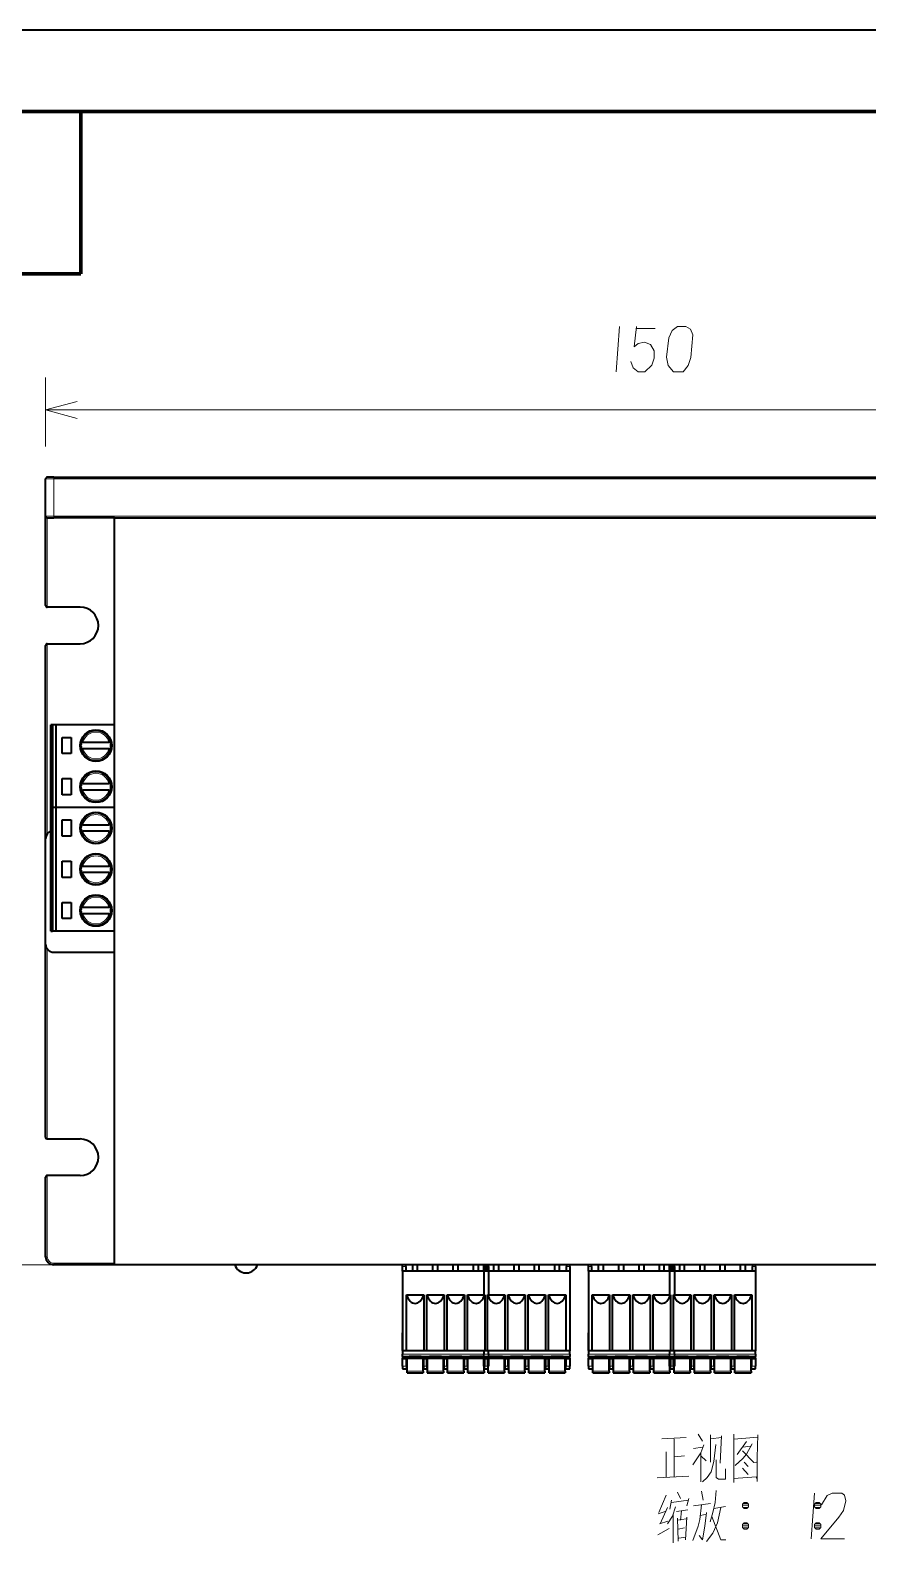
# Model space of a CAD drawing. Extents: x 0 to 297, y 0 to 210.
# Drawn here: x 71.9 to 123.5, y 116.9 to 210 of the extents above; entities that cross this region are included whole.
import ezdxf

# ---------------------------------------------------------------- set-up
doc = ezdxf.new("R2010")
doc.units = 0

msp = doc.modelspace()

# ---------------------------------------------------------------- linework, layer by layer
at = {"color": 7, "lineweight": 35}
for p, q in [((297, 210), (0, 210)), ((73.324, 182.471), (147.324, 182.471)), ((77.074, 133.971), (77.074, 179.971)), ((77.074, 179.971), (143.574, 179.971)), ((143.574, 133.971), (77.074, 133.971))]:
    msp.add_line(p, q, dxfattribs=at)
at = {"color": 7, "lineweight": 70}
for p, q in [((292, 205), (25, 205)), ((75, 195), (25, 195))]:
    msp.add_line(p, q, dxfattribs=at)
at = {"color": 7, "lineweight": 70, "ltscale": 0.25}
msp.add_line((75, 205), (75, 195), dxfattribs=at)
at = {"color": 7, "lineweight": 13, "ltscale": 0.106078}
msp.add_line((72.824, 184.371), (72.824, 188.614), dxfattribs=at)
at = {"color": 7, "lineweight": 13}
for p, q in [((72.824, 186.614), (147.824, 186.614)), ((147.324, 182.371), (73.324, 182.371)), ((73.324, 180.071), (147.324, 180.071)), ((75.074, 133.971), (39.186, 133.971)), ((75.074, 133.971), (49.775, 133.971))]:
    msp.add_line(p, q, dxfattribs=at)
at = {"color": 7, "lineweight": 35, "ltscale": 0.0575}
msp.add_line((72.824, 180.071), (72.824, 182.371), dxfattribs=at)
at = {"color": 7, "lineweight": 13, "ltscale": 0.0125}
for p, q in [((72.824, 182.371), (73.324, 182.371)), ((73.324, 180.071), (72.824, 180.071))]:
    msp.add_line(p, q, dxfattribs=at)
at = {"color": 7, "lineweight": 35, "ltscale": 0.01}
for p, q in [((73.324, 182.471), (72.924, 182.471)), ((72.924, 179.971), (73.324, 179.971)), ((95.437, 133.571), (95.437, 133.971)), ((95.737, 133.571), (95.737, 133.971)), ((96.687, 133.571), (96.687, 133.971)), ((96.987, 133.571), (96.987, 133.971)), ((97.937, 133.571), (97.937, 133.971)), ((98.237, 133.571), (98.237, 133.971)), ((99.187, 133.571), (99.187, 133.971)), ((99.487, 133.571), (99.487, 133.971)), ((100.437, 133.571), (100.437, 133.971)), ((100.737, 133.571), (100.737, 133.971)), ((101.687, 133.571), (101.687, 133.971)), ((101.987, 133.571), (101.987, 133.971)), ((102.937, 133.571), (102.937, 133.971)), ((103.237, 133.571), (103.237, 133.971)), ((104.187, 133.571), (104.187, 133.971)), ((104.487, 133.571), (104.487, 133.971)), ((106.887, 133.571), (106.887, 133.971)), ((107.187, 133.571), (107.187, 133.971)), ((108.137, 133.571), (108.137, 133.971)), ((108.437, 133.571), (108.437, 133.971)), ((109.387, 133.571), (109.387, 133.971)), ((109.687, 133.571), (109.687, 133.971)), ((110.637, 133.571), (110.637, 133.971)), ((110.937, 133.571), (110.937, 133.971)), ((111.887, 133.571), (111.887, 133.971)), ((112.187, 133.571), (112.187, 133.971)), ((113.137, 133.571), (113.137, 133.971)), ((113.437, 133.571), (113.437, 133.971)), ((114.387, 133.571), (114.387, 133.971)), ((114.687, 133.571), (114.687, 133.971)), ((115.637, 133.571), (115.637, 133.971)), ((115.937, 133.571), (115.937, 133.971))]:
    msp.add_line(p, q, dxfattribs=at)
at = {"color": 7, "lineweight": 13, "ltscale": 0.0025}
for p, q in [((73.324, 182.371), (73.324, 182.471)), ((73.324, 179.971), (73.324, 180.071)), ((72.924, 134.471), (72.824, 134.471)), ((73.324, 134.071), (73.324, 133.971))]:
    msp.add_line(p, q, dxfattribs=at)
at = {"color": 7, "lineweight": 13, "ltscale": 0.0575}
msp.add_line((73.324, 182.371), (73.324, 180.071), dxfattribs=at)
at = {"color": 7, "lineweight": 35, "ltscale": 0.1375}
msp.add_line((72.824, 174.571), (72.824, 180.071), dxfattribs=at)
at = {"color": 7, "lineweight": 13, "ltscale": 0.1375}
msp.add_line((72.924, 179.971), (72.924, 174.471), dxfattribs=at)
at = {"color": 7, "lineweight": 35, "ltscale": 0.09375}
for p, q in [((77.074, 179.971), (73.324, 179.971)), ((73.324, 153.221), (77.074, 153.221)), ((77.074, 133.971), (73.324, 133.971))]:
    msp.add_line(p, q, dxfattribs=at)
at = {"color": 7, "lineweight": 35, "ltscale": 0.050625}
for p, q in [((74.949, 174.471), (72.924, 174.471)), ((72.924, 172.221), (74.949, 172.221)), ((72.924, 141.721), (74.949, 141.721)), ((74.949, 139.471), (72.924, 139.471))]:
    msp.add_line(p, q, dxfattribs=at)
at = {"color": 7, "lineweight": 35, "ltscale": 0.2975}
for p, q in [((72.824, 160.221), (72.824, 172.121)), ((72.824, 141.821), (72.824, 153.721))]:
    msp.add_line(p, q, dxfattribs=at)
at = {"color": 7, "lineweight": 13, "ltscale": 0.2925}
for p, q in [((72.924, 172.221), (72.924, 160.521)), ((72.924, 153.421), (72.924, 141.721))]:
    msp.add_line(p, q, dxfattribs=at)
at = {"color": 7, "lineweight": 35, "ltscale": 0.000127792}
for p, q in [((73.151, 167.221), (73.146, 167.221)), ((73.146, 162.141), (73.151, 162.141)), ((73.151, 162.141), (73.146, 162.141)), ((73.146, 154.521), (73.151, 154.521))]:
    msp.add_line(p, q, dxfattribs=at)
at = {"color": 7, "lineweight": 35, "ltscale": 0.127}
for p, q in [((73.146, 162.141), (73.146, 167.221)), ((73.151, 162.141), (73.151, 167.221)), ((73.176, 162.141), (73.176, 167.221)), ((73.207, 167.221), (73.207, 162.141)), ((73.243, 167.221), (73.243, 162.141)), ((73.447, 167.221), (73.447, 162.141))]:
    msp.add_line(p, q, dxfattribs=at)
at = {"color": 7, "lineweight": 35, "ltscale": 0.000639153}
for p, q in [((73.176, 167.221), (73.151, 167.221)), ((73.151, 162.141), (73.176, 162.141)), ((73.176, 162.141), (73.151, 162.141)), ((73.151, 154.521), (73.176, 154.521))]:
    msp.add_line(p, q, dxfattribs=at)
at = {"color": 7, "lineweight": 35, "ltscale": 0.000766754}
for p, q in [((73.207, 167.221), (73.176, 167.221)), ((73.176, 162.141), (73.207, 162.141)), ((73.207, 162.141), (73.176, 162.141)), ((73.176, 154.521), (73.207, 154.521))]:
    msp.add_line(p, q, dxfattribs=at)
at = {"color": 7, "lineweight": 35, "ltscale": 0.000894737}
for p, q in [((73.243, 167.221), (73.207, 167.221)), ((73.207, 162.141), (73.243, 162.141)), ((73.243, 162.141), (73.207, 162.141)), ((73.207, 154.521), (73.243, 154.521))]:
    msp.add_line(p, q, dxfattribs=at)
at = {"color": 7, "lineweight": 35, "ltscale": 0.005113}
for p, q in [((73.447, 167.221), (73.243, 167.221)), ((73.447, 162.141), (73.243, 162.141)), ((73.447, 162.141), (73.243, 162.141)), ((73.447, 154.521), (73.243, 154.521))]:
    msp.add_line(p, q, dxfattribs=at)
at = {"color": 7, "lineweight": 35, "ltscale": 0.090669}
for p, q in [((77.074, 167.221), (73.447, 167.221)), ((77.074, 162.141), (73.447, 162.141)), ((77.074, 162.141), (73.447, 162.141)), ((77.074, 154.521), (73.447, 154.521))]:
    msp.add_line(p, q, dxfattribs=at)
at = {"color": 7, "lineweight": 35, "ltscale": 0.025}
for p, q in [((73.841, 165.451), (73.841, 166.451)), ((74.393, 166.451), (74.393, 165.451)), ((73.841, 162.911), (73.841, 163.911)), ((74.393, 163.911), (74.393, 162.911)), ((73.841, 160.371), (73.841, 161.371)), ((74.393, 161.371), (74.393, 160.371)), ((73.841, 157.831), (73.841, 158.831)), ((74.393, 158.831), (74.393, 157.831)), ((73.841, 155.291), (73.841, 156.291)), ((74.393, 156.291), (74.393, 155.291)), ((95.087, 127.321), (96.087, 127.321)), ((96.337, 127.321), (97.337, 127.321)), ((97.587, 127.321), (98.587, 127.321)), ((98.837, 127.321), (99.837, 127.321)), ((100.087, 127.321), (101.087, 127.321)), ((101.337, 127.321), (102.337, 127.321)), ((102.587, 127.321), (103.587, 127.321)), ((103.837, 127.321), (104.837, 127.321)), ((106.537, 127.321), (107.537, 127.321)), ((107.787, 127.321), (108.787, 127.321)), ((109.037, 127.321), (110.037, 127.321)), ((110.287, 127.321), (111.287, 127.321)), ((111.537, 127.321), (112.537, 127.321)), ((112.787, 127.321), (113.787, 127.321)), ((114.037, 127.321), (115.037, 127.321)), ((115.287, 127.321), (116.287, 127.321))]:
    msp.add_line(p, q, dxfattribs=at)
at = {"color": 7, "lineweight": 35, "ltscale": 0.013804}
for p, q in [((73.841, 166.451), (74.393, 166.451)), ((74.393, 165.451), (73.841, 165.451)), ((73.841, 163.911), (74.393, 163.911)), ((74.393, 162.911), (73.841, 162.911)), ((73.841, 161.371), (74.393, 161.371)), ((74.393, 160.371), (73.841, 160.371)), ((73.841, 158.831), (74.393, 158.831)), ((74.393, 157.831), (73.841, 157.831)), ((73.841, 156.291), (74.393, 156.291)), ((74.393, 155.291), (73.841, 155.291))]:
    msp.add_line(p, q, dxfattribs=at)
at = {"color": 7, "lineweight": 35, "ltscale": 0.002494}
for p, q in [((75.118, 166.15), (75.018, 166.15)), ((76.826, 166.15), (76.726, 166.15)), ((75.018, 165.751), (75.118, 165.751)), ((76.726, 165.751), (76.826, 165.751)), ((75.118, 163.61), (75.018, 163.61)), ((75.018, 163.211), (75.118, 163.211)), ((76.826, 163.61), (76.726, 163.61)), ((76.726, 163.211), (76.826, 163.211)), ((75.118, 161.07), (75.018, 161.07)), ((75.018, 160.671), (75.118, 160.671)), ((76.826, 161.07), (76.726, 161.07)), ((76.726, 160.671), (76.826, 160.671)), ((75.118, 158.53), (75.018, 158.53)), ((76.826, 158.53), (76.726, 158.53)), ((75.018, 158.131), (75.118, 158.131)), ((76.726, 158.131), (76.826, 158.131)), ((75.118, 155.99), (75.018, 155.99)), ((75.018, 155.591), (75.118, 155.591)), ((76.826, 155.99), (76.726, 155.99)), ((76.726, 155.591), (76.826, 155.591))]:
    msp.add_line(p, q, dxfattribs=at)
at = {"color": 7, "lineweight": 35, "ltscale": 0.040195}
for p, q in [((75.118, 166.15), (76.726, 166.15)), ((76.726, 165.751), (75.118, 165.751)), ((75.118, 163.61), (76.726, 163.61)), ((76.726, 163.211), (75.118, 163.211)), ((75.118, 161.07), (76.726, 161.07)), ((76.726, 160.671), (75.118, 160.671)), ((75.118, 158.53), (76.726, 158.53)), ((76.726, 158.131), (75.118, 158.131)), ((75.118, 155.99), (76.726, 155.99)), ((76.726, 155.591), (75.118, 155.591))]:
    msp.add_line(p, q, dxfattribs=at)
at = {"color": 7, "lineweight": 35, "ltscale": 0.1905}
for p, q in [((73.146, 154.521), (73.146, 162.141)), ((73.151, 154.521), (73.151, 162.141)), ((73.176, 154.521), (73.176, 162.141)), ((73.207, 162.141), (73.207, 154.521)), ((73.243, 162.141), (73.243, 154.521)), ((73.447, 162.141), (73.447, 154.521))]:
    msp.add_line(p, q, dxfattribs=at)
at = {"color": 7, "lineweight": 35, "ltscale": 0.1625}
msp.add_line((72.824, 153.721), (72.824, 160.221), dxfattribs=at)
at = {"color": 7, "lineweight": 35, "ltscale": 0.1225}
for p, q in [((72.824, 134.471), (72.824, 139.371)), ((94.812, 133.571), (94.812, 128.671)), ((105.112, 133.571), (105.112, 128.671)), ((106.262, 133.571), (106.262, 128.671)), ((116.562, 133.571), (116.562, 128.671))]:
    msp.add_line(p, q, dxfattribs=at)
at = {"color": 7, "lineweight": 13, "ltscale": 0.125}
msp.add_line((72.924, 139.471), (72.924, 134.471), dxfattribs=at)
at = {"color": 7, "lineweight": 13, "ltscale": 0.412616}
msp.add_line((75.074, 133.971), (58.57, 133.971), dxfattribs=at)
at = {"color": 7, "lineweight": 13, "ltscale": 0.230345}
msp.add_line((75.074, 133.971), (65.86, 133.971), dxfattribs=at)
at = {"color": 7, "lineweight": 13, "ltscale": 0.09375}
msp.add_line((73.324, 134.071), (77.074, 134.071), dxfattribs=at)
at = {"color": 7, "lineweight": 35, "ltscale": 0.00125}
for p, q in [((85.149, 133.476), (85.199, 133.476)), ((100.112, 128.221), (100.112, 128.171)), ((105.112, 128.221), (105.112, 128.171)), ((111.562, 128.221), (111.562, 128.171)), ((116.562, 128.221), (116.562, 128.171))]:
    msp.add_line(p, q, dxfattribs=at)
at = {"color": 7, "lineweight": 35, "ltscale": 0.002509}
for p, q in [((94.812, 133.871), (94.812, 133.971)), ((95.012, 133.871), (95.012, 133.971)), ((99.812, 133.871), (99.812, 133.971)), ((99.912, 133.971), (99.912, 133.871)), ((100.012, 133.871), (100.012, 133.971)), ((100.112, 133.871), (100.112, 133.971)), ((104.912, 133.971), (104.912, 133.871)), ((105.112, 133.871), (105.112, 133.971)), ((106.262, 133.871), (106.262, 133.971)), ((106.462, 133.871), (106.462, 133.971)), ((111.262, 133.871), (111.262, 133.971)), ((111.362, 133.971), (111.362, 133.871)), ((111.462, 133.871), (111.462, 133.971)), ((111.562, 133.871), (111.562, 133.971)), ((116.362, 133.971), (116.362, 133.871)), ((116.562, 133.871), (116.562, 133.971))]:
    msp.add_line(p, q, dxfattribs=at)
at = {"color": 7, "lineweight": 35, "ltscale": 0.0075}
for p, q in [((94.812, 133.571), (94.812, 133.871)), ((95.012, 133.871), (95.012, 133.571)), ((99.812, 133.571), (99.812, 133.871)), ((99.912, 133.571), (99.912, 133.871)), ((100.012, 133.871), (100.012, 133.571)), ((100.112, 133.871), (100.112, 133.571)), ((104.912, 133.571), (104.912, 133.871)), ((105.112, 133.871), (105.112, 133.571)), ((106.262, 133.571), (106.262, 133.871)), ((106.462, 133.871), (106.462, 133.571)), ((111.262, 133.571), (111.262, 133.871)), ((111.362, 133.571), (111.362, 133.871)), ((111.462, 133.871), (111.462, 133.571)), ((111.562, 133.871), (111.562, 133.571)), ((116.362, 133.571), (116.362, 133.871)), ((116.562, 133.871), (116.562, 133.571))]:
    msp.add_line(p, q, dxfattribs=at)
at = {"color": 7, "lineweight": 13, "ltscale": 0.005}
for p, q in [((94.812, 133.871), (95.012, 133.871)), ((99.812, 133.871), (100.012, 133.871)), ((99.912, 133.871), (100.112, 133.871)), ((104.912, 133.871), (105.112, 133.871)), ((106.262, 133.871), (106.462, 133.871)), ((111.262, 133.871), (111.462, 133.871)), ((111.362, 133.871), (111.562, 133.871)), ((116.362, 133.871), (116.562, 133.871)), ((96.312, 128.171), (96.112, 128.171)), ((96.112, 127.721), (96.312, 127.721)), ((97.562, 128.171), (97.362, 128.171)), ((97.362, 127.721), (97.562, 127.721)), ((98.812, 128.171), (98.612, 128.171)), ((98.612, 127.721), (98.812, 127.721)), ((101.312, 128.171), (101.112, 128.171)), ((101.112, 127.721), (101.312, 127.721)), ((102.562, 128.171), (102.362, 128.171)), ((102.362, 127.721), (102.562, 127.721)), ((103.812, 128.171), (103.612, 128.171)), ((103.612, 127.721), (103.812, 127.721)), ((107.762, 128.171), (107.562, 128.171)), ((107.562, 127.721), (107.762, 127.721)), ((109.012, 128.171), (108.812, 128.171)), ((108.812, 127.721), (109.012, 127.721)), ((110.262, 128.171), (110.062, 128.171)), ((110.062, 127.721), (110.262, 127.721)), ((112.762, 128.171), (112.562, 128.171)), ((112.562, 127.721), (112.762, 127.721)), ((114.012, 128.171), (113.812, 128.171)), ((113.812, 127.721), (114.012, 127.721)), ((115.262, 128.171), (115.062, 128.171)), ((115.062, 127.721), (115.262, 127.721))]:
    msp.add_line(p, q, dxfattribs=at)
at = {"color": 7, "lineweight": 35, "ltscale": 0.1325}
for p, q in [((100.112, 133.571), (94.812, 133.571)), ((105.112, 133.571), (99.812, 133.571)), ((111.562, 133.571), (106.262, 133.571)), ((116.562, 133.571), (111.262, 133.571)), ((94.812, 128.321), (100.112, 128.321)), ((94.812, 128.221), (100.112, 128.221)), ((99.812, 128.321), (105.112, 128.321)), ((99.812, 128.221), (105.112, 128.221)), ((106.262, 128.321), (111.562, 128.321)), ((106.262, 128.221), (111.562, 128.221)), ((111.262, 128.321), (116.562, 128.321)), ((111.262, 128.221), (116.562, 128.221))]:
    msp.add_line(p, q, dxfattribs=at)
at = {"color": 7, "lineweight": 35, "ltscale": 0.036406}
for p, q in [((99.812, 133.571), (99.812, 132.115)), ((100.112, 133.571), (100.112, 132.115)), ((111.262, 133.571), (111.262, 132.115)), ((111.562, 133.571), (111.562, 132.115))]:
    msp.add_line(p, q, dxfattribs=at)
at = {"color": 7, "lineweight": 35, "ltscale": 0.086095}
for p, q in [((95.053, 128.671), (95.053, 132.115)), ((96.121, 132.115), (96.121, 128.671)), ((96.303, 128.671), (96.303, 132.115)), ((97.371, 132.115), (97.371, 128.671)), ((97.553, 128.671), (97.553, 132.115)), ((98.621, 132.115), (98.621, 128.671)), ((98.803, 128.671), (98.803, 132.115)), ((99.871, 132.115), (99.871, 128.671)), ((100.053, 128.671), (100.053, 132.115)), ((101.121, 132.115), (101.121, 128.671)), ((101.303, 128.671), (101.303, 132.115)), ((102.371, 132.115), (102.371, 128.671)), ((102.553, 128.671), (102.553, 132.115)), ((103.621, 132.115), (103.621, 128.671)), ((103.803, 128.671), (103.803, 132.115)), ((104.871, 132.115), (104.871, 128.671)), ((106.503, 128.671), (106.503, 132.115)), ((107.571, 132.115), (107.571, 128.671)), ((107.753, 128.671), (107.753, 132.115)), ((108.821, 132.115), (108.821, 128.671)), ((109.003, 128.671), (109.003, 132.115)), ((110.071, 132.115), (110.071, 128.671)), ((110.253, 128.671), (110.253, 132.115)), ((111.321, 132.115), (111.321, 128.671)), ((111.503, 128.671), (111.503, 132.115)), ((112.571, 132.115), (112.571, 128.671)), ((112.753, 128.671), (112.753, 132.115)), ((113.821, 132.115), (113.821, 128.671)), ((114.003, 128.671), (114.003, 132.115)), ((115.071, 132.115), (115.071, 128.671)), ((115.253, 128.671), (115.253, 132.115)), ((116.321, 132.115), (116.321, 128.671))]:
    msp.add_line(p, q, dxfattribs=at)
at = {"color": 7, "lineweight": 35, "ltscale": 0.026693}
for p, q in [((95.053, 132.115), (96.121, 132.115)), ((96.303, 132.115), (97.371, 132.115)), ((97.553, 132.115), (98.621, 132.115)), ((98.803, 132.115), (99.871, 132.115)), ((100.053, 132.115), (101.121, 132.115)), ((101.303, 132.115), (102.371, 132.115)), ((102.553, 132.115), (103.621, 132.115)), ((103.803, 132.115), (104.871, 132.115)), ((106.503, 132.115), (107.571, 132.115)), ((107.753, 132.115), (108.821, 132.115)), ((109.003, 132.115), (110.071, 132.115)), ((110.253, 132.115), (111.321, 132.115)), ((111.503, 132.115), (112.571, 132.115)), ((112.753, 132.115), (113.821, 132.115)), ((114.003, 132.115), (115.071, 132.115)), ((115.253, 132.115), (116.321, 132.115))]:
    msp.add_line(p, q, dxfattribs=at)
at = {"color": 7, "lineweight": 35, "ltscale": 0.001976}
for p, q in [((94.812, 129.862), (94.812, 129.783)), ((106.262, 129.862), (106.262, 129.783)), ((94.812, 129.445), (94.812, 129.366)), ((94.812, 129.177), (94.812, 129.256)), ((106.262, 129.445), (106.262, 129.366)), ((106.262, 129.177), (106.262, 129.256))]:
    msp.add_line(p, q, dxfattribs=at)
at = {"color": 7, "lineweight": 35, "ltscale": 0.008458}
for p, q in [((94.812, 129.445), (94.812, 129.783)), ((106.262, 129.445), (106.262, 129.783))]:
    msp.add_line(p, q, dxfattribs=at)
at = {"color": 7, "lineweight": 35, "ltscale": 0.005709}
for p, q in [((94.812, 129.197), (94.812, 129.425)), ((106.262, 129.197), (106.262, 129.425))]:
    msp.add_line(p, q, dxfattribs=at)
at = {"color": 7, "lineweight": 35, "ltscale": 0.000157928}
for p, q in [((94.812, 129.17), (94.812, 129.177)), ((106.262, 129.17), (106.262, 129.177))]:
    msp.add_line(p, q, dxfattribs=at)
at = {"color": 7, "lineweight": 35, "ltscale": 0.01189}
for p, q in [((94.812, 128.695), (94.812, 129.17)), ((106.262, 128.695), (106.262, 129.17))]:
    msp.add_line(p, q, dxfattribs=at)
at = {"color": 7, "lineweight": 35, "ltscale": 0.005}
for p, q in [((94.812, 128.671), (94.812, 128.471)), ((99.812, 128.671), (99.812, 128.471)), ((100.112, 128.471), (100.112, 128.671)), ((105.112, 128.471), (105.112, 128.671)), ((106.262, 128.671), (106.262, 128.471)), ((111.262, 128.671), (111.262, 128.471)), ((111.562, 128.471), (111.562, 128.671)), ((116.562, 128.471), (116.562, 128.671)), ((96.112, 127.571), (96.312, 127.571)), ((97.362, 127.571), (97.562, 127.571)), ((98.612, 127.571), (98.812, 127.571)), ((101.112, 127.571), (101.312, 127.571)), ((102.362, 127.571), (102.562, 127.571)), ((103.612, 127.571), (103.812, 127.571)), ((107.562, 127.571), (107.762, 127.571)), ((108.812, 127.571), (109.012, 127.571)), ((110.062, 127.571), (110.262, 127.571)), ((112.562, 127.571), (112.762, 127.571)), ((113.812, 127.571), (114.012, 127.571)), ((115.062, 127.571), (115.262, 127.571))]:
    msp.add_line(p, q, dxfattribs=at)
at = {"color": 7, "lineweight": 35, "ltscale": 0.019375}
for p, q in [((95.587, 128.671), (94.812, 128.671)), ((100.112, 128.671), (99.337, 128.671)), ((100.587, 128.671), (99.812, 128.671)), ((105.112, 128.671), (104.337, 128.671)), ((107.037, 128.671), (106.262, 128.671)), ((111.562, 128.671), (110.787, 128.671)), ((112.037, 128.671), (111.262, 128.671)), ((116.562, 128.671), (115.787, 128.671))]:
    msp.add_line(p, q, dxfattribs=at)
at = {"color": 7, "lineweight": 35, "ltscale": 0.03125}
for p, q in [((96.837, 128.671), (95.587, 128.671)), ((98.087, 128.671), (96.837, 128.671)), ((99.337, 128.671), (98.087, 128.671)), ((101.837, 128.671), (100.587, 128.671)), ((103.087, 128.671), (101.837, 128.671)), ((104.337, 128.671), (103.087, 128.671)), ((108.287, 128.671), (107.037, 128.671)), ((109.537, 128.671), (108.287, 128.671)), ((110.787, 128.671), (109.537, 128.671)), ((113.287, 128.671), (112.037, 128.671)), ((114.537, 128.671), (113.287, 128.671)), ((115.787, 128.671), (114.537, 128.671))]:
    msp.add_line(p, q, dxfattribs=at)
at = {"color": 7, "lineweight": 35, "ltscale": 0.00375}
for p, q in [((94.812, 128.321), (94.812, 128.471)), ((94.812, 127.721), (94.812, 127.571)), ((95.062, 127.721), (95.062, 127.571)), ((96.112, 127.721), (96.112, 127.571)), ((96.312, 127.721), (96.312, 127.571)), ((97.362, 127.721), (97.362, 127.571)), ((97.562, 127.721), (97.562, 127.571)), ((98.612, 127.721), (98.612, 127.571)), ((98.812, 127.721), (98.812, 127.571)), ((99.812, 128.321), (99.812, 128.471)), ((99.862, 127.571), (99.862, 127.721)), ((100.062, 127.721), (100.062, 127.571)), ((100.112, 128.471), (100.112, 128.321)), ((101.112, 127.721), (101.112, 127.571)), ((101.312, 127.721), (101.312, 127.571)), ((102.362, 127.721), (102.362, 127.571)), ((102.562, 127.721), (102.562, 127.571)), ((103.612, 127.721), (103.612, 127.571)), ((103.812, 127.721), (103.812, 127.571)), ((104.862, 127.571), (104.862, 127.721)), ((105.112, 128.471), (105.112, 128.321)), ((105.112, 127.571), (105.112, 127.721)), ((106.262, 128.321), (106.262, 128.471)), ((106.262, 127.721), (106.262, 127.571)), ((106.512, 127.721), (106.512, 127.571)), ((107.562, 127.721), (107.562, 127.571)), ((107.762, 127.721), (107.762, 127.571)), ((108.812, 127.721), (108.812, 127.571)), ((109.012, 127.721), (109.012, 127.571)), ((110.062, 127.721), (110.062, 127.571)), ((110.262, 127.721), (110.262, 127.571)), ((111.262, 128.321), (111.262, 128.471)), ((111.312, 127.571), (111.312, 127.721)), ((111.512, 127.721), (111.512, 127.571)), ((111.562, 128.471), (111.562, 128.321)), ((112.562, 127.721), (112.562, 127.571)), ((112.762, 127.721), (112.762, 127.571)), ((113.812, 127.721), (113.812, 127.571)), ((114.012, 127.721), (114.012, 127.571)), ((115.062, 127.721), (115.062, 127.571)), ((115.262, 127.721), (115.262, 127.571)), ((116.312, 127.571), (116.312, 127.721)), ((116.562, 128.471), (116.562, 128.321)), ((116.562, 127.571), (116.562, 127.721))]:
    msp.add_line(p, q, dxfattribs=at)
at = {"color": 7, "lineweight": 13, "ltscale": 0.1325}
for p, q in [((94.812, 128.471), (100.112, 128.471)), ((99.812, 128.471), (105.112, 128.471)), ((106.262, 128.471), (111.562, 128.471)), ((111.262, 128.471), (116.562, 128.471))]:
    msp.add_line(p, q, dxfattribs=at)
at = {"color": 7, "lineweight": 35, "ltscale": 0.0025}
for p, q in [((94.812, 128.321), (94.812, 128.221)), ((99.812, 128.321), (99.812, 128.221)), ((100.112, 128.221), (100.112, 128.321)), ((105.112, 128.221), (105.112, 128.321)), ((106.262, 128.321), (106.262, 128.221)), ((111.262, 128.321), (111.262, 128.221)), ((111.562, 128.221), (111.562, 128.321)), ((116.562, 128.221), (116.562, 128.321)), ((95.087, 127.321), (95.087, 127.421)), ((96.087, 127.421), (96.087, 127.321)), ((96.337, 127.421), (96.337, 127.321)), ((97.337, 127.421), (97.337, 127.321)), ((97.587, 127.321), (97.587, 127.421)), ((98.587, 127.421), (98.587, 127.321)), ((98.837, 127.321), (98.837, 127.421)), ((99.837, 127.421), (99.837, 127.321)), ((100.087, 127.321), (100.087, 127.421)), ((101.087, 127.421), (101.087, 127.321)), ((101.337, 127.421), (101.337, 127.321)), ((102.337, 127.421), (102.337, 127.321)), ((102.587, 127.321), (102.587, 127.421)), ((103.587, 127.421), (103.587, 127.321)), ((103.837, 127.321), (103.837, 127.421)), ((104.837, 127.421), (104.837, 127.321)), ((106.537, 127.321), (106.537, 127.421)), ((107.537, 127.421), (107.537, 127.321)), ((107.787, 127.421), (107.787, 127.321)), ((108.787, 127.421), (108.787, 127.321)), ((109.037, 127.321), (109.037, 127.421)), ((110.037, 127.421), (110.037, 127.321)), ((110.287, 127.321), (110.287, 127.421)), ((111.287, 127.421), (111.287, 127.321)), ((111.537, 127.321), (111.537, 127.421)), ((112.537, 127.421), (112.537, 127.321)), ((112.787, 127.421), (112.787, 127.321)), ((113.787, 127.421), (113.787, 127.321)), ((114.037, 127.321), (114.037, 127.421)), ((115.037, 127.421), (115.037, 127.321)), ((115.287, 127.321), (115.287, 127.421)), ((116.287, 127.421), (116.287, 127.321))]:
    msp.add_line(p, q, dxfattribs=at)
at = {"color": 7, "lineweight": 35, "ltscale": 0.001435}
for p, q in [((94.812, 128.171), (94.812, 128.228)), ((106.262, 128.171), (106.262, 128.228))]:
    msp.add_line(p, q, dxfattribs=at)
at = {"color": 7, "lineweight": 35, "ltscale": 0.01125}
for p, q in [((94.812, 127.721), (94.812, 128.171)), ((95.062, 127.721), (95.062, 128.171)), ((96.112, 128.171), (96.112, 127.721)), ((96.312, 127.721), (96.312, 128.171)), ((97.362, 128.171), (97.362, 127.721)), ((97.562, 127.721), (97.562, 128.171)), ((98.612, 128.171), (98.612, 127.721)), ((98.812, 127.721), (98.812, 128.171)), ((99.812, 127.721), (99.812, 128.171)), ((99.862, 128.171), (99.862, 127.721)), ((100.062, 127.721), (100.062, 128.171)), ((100.112, 128.171), (100.112, 127.721)), ((101.112, 128.171), (101.112, 127.721)), ((101.312, 127.721), (101.312, 128.171)), ((102.362, 128.171), (102.362, 127.721)), ((102.562, 127.721), (102.562, 128.171)), ((103.612, 128.171), (103.612, 127.721)), ((103.812, 127.721), (103.812, 128.171)), ((104.862, 128.171), (104.862, 127.721)), ((105.112, 128.171), (105.112, 127.721)), ((106.262, 127.721), (106.262, 128.171)), ((106.512, 127.721), (106.512, 128.171)), ((107.562, 128.171), (107.562, 127.721)), ((107.762, 127.721), (107.762, 128.171)), ((108.812, 128.171), (108.812, 127.721)), ((109.012, 127.721), (109.012, 128.171)), ((110.062, 128.171), (110.062, 127.721)), ((110.262, 127.721), (110.262, 128.171)), ((111.262, 127.721), (111.262, 128.171)), ((111.312, 128.171), (111.312, 127.721)), ((111.512, 127.721), (111.512, 128.171)), ((111.562, 128.171), (111.562, 127.721)), ((112.562, 128.171), (112.562, 127.721)), ((112.762, 127.721), (112.762, 128.171)), ((113.812, 128.171), (113.812, 127.721)), ((114.012, 127.721), (114.012, 128.171)), ((115.062, 128.171), (115.062, 127.721)), ((115.262, 127.721), (115.262, 128.171)), ((116.312, 128.171), (116.312, 127.721)), ((116.562, 128.171), (116.562, 127.721))]:
    msp.add_line(p, q, dxfattribs=at)
at = {"color": 7, "lineweight": 13, "ltscale": 0.00625}
for p, q in [((95.062, 128.171), (94.812, 128.171)), ((94.812, 127.721), (95.062, 127.721)), ((100.062, 128.171), (99.812, 128.171)), ((99.812, 127.721), (100.062, 127.721)), ((99.862, 128.171), (100.112, 128.171)), ((100.112, 127.721), (99.862, 127.721)), ((104.862, 128.171), (105.112, 128.171)), ((105.112, 127.721), (104.862, 127.721)), ((106.512, 128.171), (106.262, 128.171)), ((106.262, 127.721), (106.512, 127.721)), ((111.512, 128.171), (111.262, 128.171)), ((111.262, 127.721), (111.512, 127.721)), ((111.312, 128.171), (111.562, 128.171)), ((111.562, 127.721), (111.312, 127.721)), ((116.312, 128.171), (116.562, 128.171)), ((116.562, 127.721), (116.312, 127.721))]:
    msp.add_line(p, q, dxfattribs=at)
at = {"color": 7, "lineweight": 35, "ltscale": 0.001254}
for p, q in [((95.062, 128.171), (95.062, 128.221)), ((96.112, 128.171), (96.112, 128.221)), ((96.312, 128.171), (96.312, 128.221)), ((97.362, 128.171), (97.362, 128.221)), ((97.562, 128.171), (97.562, 128.221)), ((98.612, 128.171), (98.612, 128.221)), ((98.812, 128.171), (98.812, 128.221)), ((106.512, 128.171), (106.512, 128.221)), ((107.562, 128.171), (107.562, 128.221)), ((107.762, 128.171), (107.762, 128.221)), ((108.812, 128.171), (108.812, 128.221)), ((109.012, 128.171), (109.012, 128.221)), ((110.062, 128.171), (110.062, 128.221)), ((110.262, 128.171), (110.262, 128.221))]:
    msp.add_line(p, q, dxfattribs=at)
at = {"color": 7, "lineweight": 35, "ltscale": 0.02}
for p, q in [((95.087, 127.421), (95.087, 128.221)), ((96.087, 127.421), (96.087, 128.221)), ((96.337, 128.221), (96.337, 127.421)), ((97.337, 127.421), (97.337, 128.221)), ((97.587, 127.421), (97.587, 128.221)), ((98.587, 127.421), (98.587, 128.221)), ((98.837, 127.421), (98.837, 128.221)), ((99.837, 127.421), (99.837, 128.221)), ((100.087, 127.421), (100.087, 128.221)), ((101.087, 127.421), (101.087, 128.221)), ((101.337, 128.221), (101.337, 127.421)), ((102.337, 127.421), (102.337, 128.221)), ((102.587, 127.421), (102.587, 128.221)), ((103.587, 127.421), (103.587, 128.221)), ((103.837, 127.421), (103.837, 128.221)), ((104.837, 127.421), (104.837, 128.221)), ((106.537, 127.421), (106.537, 128.221)), ((107.537, 127.421), (107.537, 128.221)), ((107.787, 128.221), (107.787, 127.421)), ((108.787, 127.421), (108.787, 128.221)), ((109.037, 127.421), (109.037, 128.221)), ((110.037, 127.421), (110.037, 128.221)), ((110.287, 127.421), (110.287, 128.221)), ((111.287, 127.421), (111.287, 128.221)), ((111.537, 127.421), (111.537, 128.221)), ((112.537, 127.421), (112.537, 128.221)), ((112.787, 128.221), (112.787, 127.421)), ((113.787, 127.421), (113.787, 128.221)), ((114.037, 127.421), (114.037, 128.221)), ((115.037, 127.421), (115.037, 128.221)), ((115.287, 127.421), (115.287, 128.221)), ((116.287, 127.421), (116.287, 128.221))]:
    msp.add_line(p, q, dxfattribs=at)
at = {"color": 7, "lineweight": 35, "ltscale": 0.01875}
for p, q in [((95.962, 128.321), (95.212, 128.321)), ((97.212, 128.321), (96.462, 128.321)), ((98.462, 128.321), (97.712, 128.321)), ((99.712, 128.321), (98.962, 128.321)), ((100.962, 128.321), (100.212, 128.321)), ((102.212, 128.321), (101.462, 128.321)), ((103.462, 128.321), (102.712, 128.321)), ((104.712, 128.321), (103.962, 128.321)), ((107.412, 128.321), (106.662, 128.321)), ((108.662, 128.321), (107.912, 128.321)), ((109.912, 128.321), (109.162, 128.321)), ((111.162, 128.321), (110.412, 128.321)), ((112.412, 128.321), (111.662, 128.321)), ((113.662, 128.321), (112.912, 128.321)), ((114.912, 128.321), (114.162, 128.321)), ((116.162, 128.321), (115.412, 128.321))]:
    msp.add_line(p, q, dxfattribs=at)
at = {"color": 7, "lineweight": 35, "ltscale": 0.001252}
for p, q in [((99.812, 128.171), (99.812, 128.221)), ((111.262, 128.171), (111.262, 128.221))]:
    msp.add_line(p, q, dxfattribs=at)
at = {"color": 7, "lineweight": 35, "ltscale": 0.001255}
for p, q in [((99.862, 128.221), (99.862, 128.171)), ((100.062, 128.171), (100.062, 128.221)), ((101.112, 128.171), (101.112, 128.221)), ((101.312, 128.171), (101.312, 128.221)), ((102.362, 128.171), (102.362, 128.221)), ((102.562, 128.171), (102.562, 128.221)), ((103.612, 128.171), (103.612, 128.221)), ((103.812, 128.171), (103.812, 128.221)), ((104.862, 128.221), (104.862, 128.171)), ((111.312, 128.221), (111.312, 128.171)), ((111.512, 128.171), (111.512, 128.221)), ((112.562, 128.171), (112.562, 128.221)), ((112.762, 128.171), (112.762, 128.221)), ((113.812, 128.171), (113.812, 128.221)), ((114.012, 128.171), (114.012, 128.221)), ((115.062, 128.171), (115.062, 128.221)), ((115.262, 128.171), (115.262, 128.221)), ((116.312, 128.221), (116.312, 128.171))]:
    msp.add_line(p, q, dxfattribs=at)
at = {"color": 7, "lineweight": 35, "ltscale": 0.00625}
for p, q in [((94.812, 127.571), (95.062, 127.571)), ((104.862, 127.571), (105.112, 127.571)), ((106.262, 127.571), (106.512, 127.571)), ((116.312, 127.571), (116.562, 127.571))]:
    msp.add_line(p, q, dxfattribs=at)
at = {"color": 7, "lineweight": 13, "ltscale": 0.025}
for p, q in [((95.087, 127.421), (96.087, 127.421)), ((96.337, 127.421), (97.337, 127.421)), ((97.587, 127.421), (98.587, 127.421)), ((98.837, 127.421), (99.837, 127.421)), ((100.087, 127.421), (101.087, 127.421)), ((101.337, 127.421), (102.337, 127.421)), ((102.587, 127.421), (103.587, 127.421)), ((103.837, 127.421), (104.837, 127.421)), ((106.537, 127.421), (107.537, 127.421)), ((107.787, 127.421), (108.787, 127.421)), ((109.037, 127.421), (110.037, 127.421)), ((110.287, 127.421), (111.287, 127.421)), ((111.537, 127.421), (112.537, 127.421)), ((112.787, 127.421), (113.787, 127.421)), ((114.037, 127.421), (115.037, 127.421)), ((115.287, 127.421), (116.287, 127.421))]:
    msp.add_line(p, q, dxfattribs=at)
at = {"color": 7, "lineweight": 35, "ltscale": 0.005625}
for p, q in [((99.837, 127.571), (100.062, 127.571)), ((99.862, 127.571), (100.087, 127.571)), ((111.287, 127.571), (111.512, 127.571)), ((111.312, 127.571), (111.537, 127.571))]:
    msp.add_line(p, q, dxfattribs=at)
at = {"color": 7, "lineweight": 13}
for points in [[(108.172, 191.764), (108.067, 190.364), (107.962, 188.964)], [(108.872, 189.594), (109.012, 189.209), (109.327, 188.964), (109.747, 188.964), (110.167, 189.384), (110.307, 189.804), (110.307, 190.259), (110.097, 190.644), (109.712, 190.784), (109.327, 190.714), (109.082, 190.504), (109.222, 191.764)], [(109.222, 191.624), (110.377, 191.624)], [(74.756, 187.132), (72.824, 186.614), (74.756, 186.096)], [(110.779, 123.261), (112.284, 123.331)], [(111.549, 123.261), (111.549, 122.106), (111.549, 120.916)], [(113.019, 123.541), (113.299, 123.121)], [(113.789, 123.506), (113.789, 121.826)], [(114.454, 123.331), (113.789, 123.261)], [(114.384, 121.756), (114.454, 123.436)], [(115.224, 123.541), (115.224, 122.071), (115.224, 120.566)], [(115.224, 123.506), (115.224, 122.106), (115.224, 120.706)], [(116.694, 123.366), (115.224, 123.226)], [(115.994, 123.086), (115.434, 122.281)], [(116.659, 120.741), (116.659, 122.106), (116.694, 123.506)], [(111.059, 122.456), (111.059, 120.881)], [(111.549, 122.141), (112.179, 122.211)], [(113.369, 122.876), (113.194, 122.386), (112.704, 121.651)], [(112.739, 122.666), (113.299, 122.736)], [(113.194, 122.386), (113.194, 120.601)], [(113.194, 122.211), (113.509, 121.896)], [(114.104, 122.911), (113.999, 121.861)], [(115.294, 121.616), (115.784, 122.036)], [(115.749, 122.526), (116.449, 121.791)], [(115.784, 122.736), (116.239, 122.806)], [(115.784, 122.036), (115.994, 122.316)], [(115.994, 122.316), (116.344, 122.946)], [(113.579, 120.881), (113.824, 121.231)], [(113.999, 121.861), (113.824, 121.231)], [(114.139, 120.881), (114.139, 121.966)], [(114.699, 121.406), (114.699, 120.776)], [(115.749, 121.441), (116.099, 121.056)], [(115.854, 121.826), (116.099, 121.546)], [(116.449, 121.791), (116.624, 121.826)], [(110.499, 120.846), (112.459, 120.951)], [(113.299, 120.601), (113.579, 120.881)], [(114.279, 120.776), (114.139, 120.881)], [(114.699, 120.776), (114.279, 120.776)], [(115.224, 120.811), (116.589, 120.916)], [(116.659, 120.636), (116.659, 120.741), (116.589, 120.916)], [(111.059, 119.796), (110.604, 118.711)], [(111.374, 119.481), (111.269, 118.921)], [(111.374, 119.341), (112.424, 119.481)], [(111.759, 119.971), (111.934, 119.586)], [(112.459, 119.586), (112.319, 119.131)], [(112.739, 119.131), (113.789, 119.271)], [(113.229, 120.041), (113.334, 119.481)], [(114.069, 119.341), (113.929, 118.711)], [(114.139, 120.076), (114.069, 119.341)], [(115.784, 119.271), (116.099, 119.271)], [(120.194, 119.901), (120.089, 118.501), (119.984, 117.101)], [(120.229, 119.271), (120.544, 119.271)], [(122.049, 117.101), (120.579, 117.101), (121.699, 118.431), (121.979, 118.851), (122.119, 119.446), (122.049, 119.796), (121.874, 119.901), (121.279, 119.901), (120.964, 119.761), (120.614, 119.201)], [(110.989, 118.781), (110.569, 118.641)], [(111.129, 119.026), (110.674, 118.011)], [(111.444, 118.501), (111.129, 118.011)], [(111.619, 119.061), (111.444, 118.501)], [(111.479, 118.571), (111.479, 116.856)], [(111.689, 118.781), (112.389, 118.886)], [(111.759, 118.361), (111.794, 116.961)], [(111.759, 118.256), (112.284, 118.326)], [(112.004, 118.816), (111.934, 118.256)], [(112.319, 118.431), (112.249, 117.031)], [(113.229, 119.201), (113.124, 118.291), (113.019, 117.871), (112.704, 116.996)], [(113.544, 118.711), (113.439, 117.871), (113.299, 117.031), (113.089, 117.311)], [(113.159, 118.536), (113.544, 118.606)], [(113.929, 118.711), (113.754, 118.151)], [(113.859, 118.466), (114.419, 117.031)], [(113.999, 118.956), (114.699, 119.096)], [(114.419, 119.026), (114.209, 118.081)], [(115.749, 119.166), (116.134, 119.166)], [(115.784, 119.026), (116.099, 119.026)], [(120.194, 119.166), (120.579, 119.166)], [(120.229, 119.026), (120.544, 119.026)], [(110.534, 117.346), (111.234, 117.731)], [(110.639, 118.011), (111.164, 118.186)], [(111.794, 117.696), (112.179, 117.766)], [(113.929, 117.451), (113.544, 116.926)], [(114.209, 118.081), (113.929, 117.451)], [(115.749, 117.906), (116.134, 117.906)], [(115.784, 118.011), (116.099, 118.011)], [(115.784, 117.766), (116.099, 117.766)], [(120.194, 117.906), (120.579, 117.906)], [(120.229, 118.011), (120.544, 118.011)], [(120.229, 117.766), (120.544, 117.766)], [(112.249, 117.206), (111.829, 117.136)], [(114.419, 117.031), (114.734, 117.031)]]:
    msp.add_lwpolyline(points, dxfattribs=at)
for points in [[(112.092, 188.964), (112.407, 189.349), (112.582, 189.839), (112.687, 191.239), (112.547, 191.589), (112.267, 191.764), (111.742, 191.764), (111.427, 191.519), (111.217, 191.064), (111.077, 189.874), (111.182, 189.349), (111.497, 188.964)], [(115.854, 118.956), (116.029, 118.956), (116.134, 119.061), (116.134, 119.236), (116.029, 119.341), (115.854, 119.341), (115.749, 119.236), (115.749, 119.061)], [(120.299, 118.956), (120.474, 118.956), (120.579, 119.061), (120.579, 119.236), (120.474, 119.341), (120.299, 119.341), (120.194, 119.236), (120.194, 119.061)], [(115.854, 117.696), (116.029, 117.696), (116.134, 117.801), (116.134, 117.976), (116.029, 118.081), (115.854, 118.081), (115.749, 117.976), (115.749, 117.801)], [(120.299, 117.696), (120.474, 117.696), (120.579, 117.801), (120.579, 117.976), (120.474, 118.081), (120.299, 118.081), (120.194, 117.976), (120.194, 117.801)]]:
    msp.add_lwpolyline(points, close=True, dxfattribs=at)
at = {"color": 7, "lineweight": 35}
for centre in [(75.922, 165.951), (75.922, 163.411), (75.922, 160.871), (75.922, 158.331), (75.922, 155.791)]:
    msp.add_circle(centre, 0.974, dxfattribs=at)
for centre, radius, start, end in [((72.924, 182.371), 0.1, 90, 180.00001), ((72.924, 180.071), 0.1, 180.00001, 270), ((72.924, 174.571), 0.1, 179.99999, 270), ((74.949, 173.346), 1.125, 270, 90), ((72.924, 172.121), 0.1, 90, 180.00001), ((75.922, 165.951), 0.925, 12.44336, 167.55664), ((75.922, 165.951), 0.925, 167.55664, 192.44336), ((75.922, 165.951), 0.925, 347.55664, 12.44336), ((75.922, 165.951), 0.925, 192.44336, 347.55664), ((75.922, 163.411), 0.925, 12.44336, 167.55664), ((75.922, 163.411), 0.925, 167.55664, 192.44336), ((75.922, 163.411), 0.925, 192.44336, 347.55664), ((75.922, 163.411), 0.925, 347.55664, 12.44336), ((75.922, 160.871), 0.925, 12.44336, 167.55664), ((73.324, 160.221), 0.5, 110.90706, 180.00001), ((75.922, 160.871), 0.925, 167.55664, 192.44336), ((75.922, 160.871), 0.925, 192.44336, 347.55664), ((75.922, 160.871), 0.925, 347.55664, 12.44336), ((75.922, 158.331), 0.925, 167.55664, 192.44336), ((75.922, 158.331), 0.925, 12.44336, 167.55664), ((75.922, 158.331), 0.925, 347.55664, 12.44336), ((75.922, 158.331), 0.925, 192.44336, 347.55664), ((75.922, 155.791), 0.925, 12.44336, 167.55664), ((75.922, 155.791), 0.925, 167.55664, 192.44336), ((75.922, 155.791), 0.925, 192.44336, 347.55664), ((75.922, 155.791), 0.925, 347.55664, 12.44336), ((73.324, 153.721), 0.5, 180.00001, 270), ((72.924, 141.821), 0.1, 180.00001, 270), ((74.949, 140.596), 1.125, 270, 90), ((72.924, 139.371), 0.1, 90, 180.00001), ((73.324, 134.471), 0.5, 180.00001, 270), ((85.149, 134.176), 0.7, 197.02883, 270), ((85.149, 134.176), 0.7, 197.0296, 270), ((85.149, 134.176), 0.7, 197.0296, 270), ((85.199, 134.176), 0.7, 270, 342.97117), ((85.199, 134.176), 0.7, 270, 342.9704), ((85.199, 134.176), 0.7, 270, 342.9704)]:
    msp.add_arc(centre, radius, start, end, dxfattribs=at)
at = {"color": 7, "lineweight": 13}
for centre, radius, start, end in [((75.922, 165.951), 0.828, 13.93073, 166.06927), ((75.922, 165.951), 0.828, 193.93073, 346.06927), ((75.922, 163.411), 0.828, 13.93073, 166.06927), ((75.922, 163.411), 0.828, 193.93073, 346.06927), ((75.922, 160.871), 0.828, 13.93073, 166.06927), ((75.922, 160.871), 0.828, 193.93073, 346.06927), ((75.922, 158.331), 0.828, 13.93073, 166.06927), ((75.922, 158.331), 0.828, 193.93073, 346.06927), ((75.922, 155.791), 0.828, 13.93073, 166.06927), ((75.922, 155.791), 0.828, 193.93073, 346.06927), ((73.324, 134.471), 0.4, 179.99999, 270)]:
    msp.add_arc(centre, radius, start, end, dxfattribs=at)
at = {"color": 7, "lineweight": 35}
for centre in [(95.587, 132.677), (96.837, 132.677), (98.087, 132.677), (99.337, 132.677), (100.587, 132.677), (101.837, 132.677), (103.087, 132.677), (104.337, 132.677), (107.037, 132.677), (108.287, 132.677), (109.537, 132.677), (110.787, 132.677), (112.037, 132.677), (113.287, 132.677), (114.537, 132.677), (115.787, 132.677)]:
    msp.add_ellipse(centre, major_axis=(0, -1.083), ratio=0.57735, start_param=5.25924, end_param=7.307131, dxfattribs=at)

doc.saveas('drawing.dxf')
